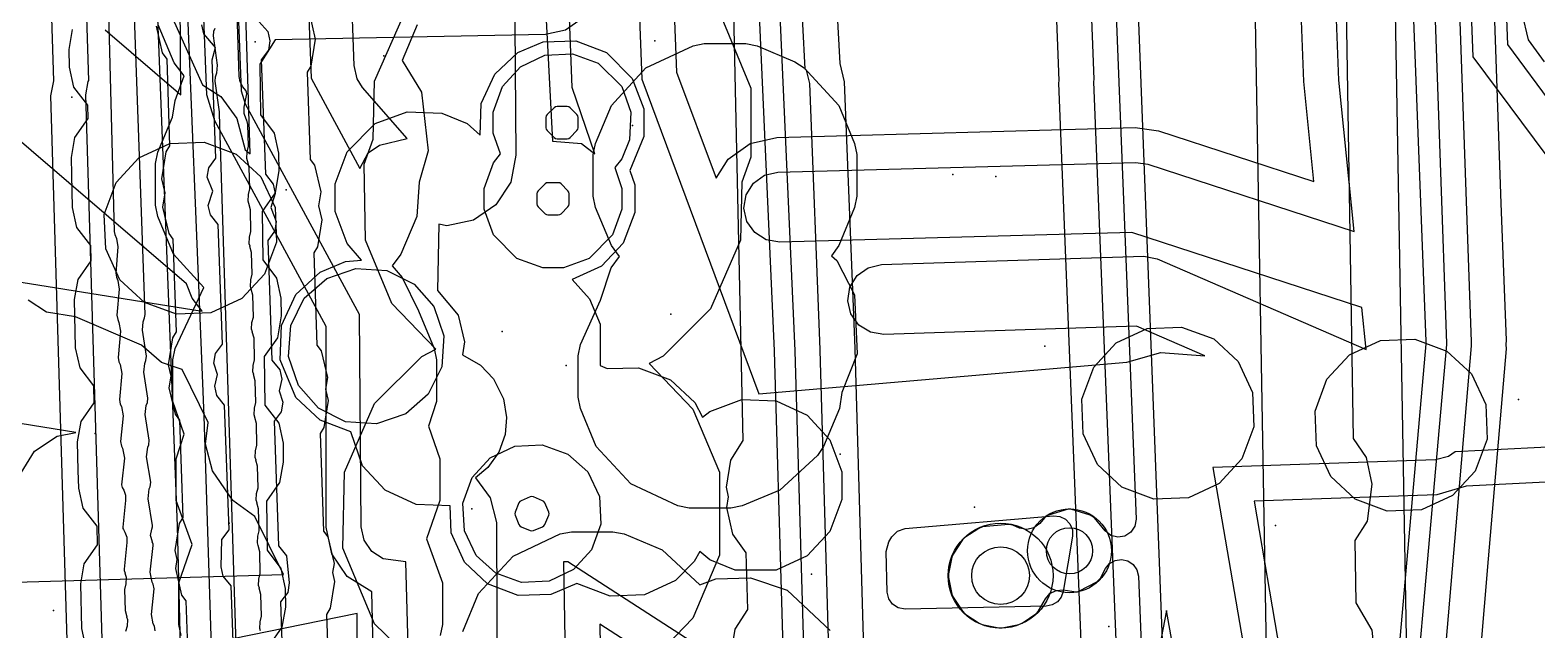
# Model space of a CAD drawing. Header units: metres. Extents: x 17722 to 17999, y 13535 to 15917.
# Drawn here: x 17768.17 to 17811.25, y 15061.88 to 15079.03 of the extents above; entities that cross this region are included whole.
import ezdxf

# ---------------------------------------------------------------- set-up
doc = ezdxf.new("R2010")
doc.units = ezdxf.units.M
for name, color, linetype in [('AI_GREENING_ALLOWED_ZONE', 4, 'Continuous'), ('AI_GREENING_EXCLUSIONS', 1, 'Continuous'), ('AI_GREENING_LAWN', 82, 'Continuous'), ('AI_GREENING_REJECTED', 6, 'Continuous'), ('AI_GREENING_SHRUBS', 92, 'Continuous')]:
    doc.layers.add(name, color=color, linetype=linetype)

# ---------------------------------------------------------------- blocks, each defined once
blk = doc.blocks.new('AI_SHRUB')
for radius in [1, 0.55]:
    blk.add_circle((0, 0), radius)

msp = doc.modelspace()

# ---------------------------------------------------------------- linework, layer by layer
at = {"layer": 'AI_GREENING_ALLOWED_ZONE'}
msp.add_lwpolyline([(17797.437, 15065.137), (17797.618, 15065.12), (17797.78, 15065.039), (17797.903, 15064.906), (17797.971, 15064.738), (17797.973, 15064.556), (17797.708, 15062.973), (17797.651, 15062.811), (17797.542, 15062.678), (17797.394, 15062.589), (17797.225, 15062.556), (17793.187, 15062.471), (17792.995, 15062.505), (17792.831, 15062.609), (17792.719, 15062.768), (17792.677, 15062.958), (17792.646, 15064.118), (17792.723, 15064.398), (17792.812, 15064.54), (17792.975, 15064.7), (17793.192, 15064.771), (17797.437, 15065.137)], close=True, dxfattribs=at)
at = {"layer": 'AI_GREENING_EXCLUSIONS'}
for points in [[(17781.615, 15104.291), (17783.106, 15075.854), (17783.94, 15075.785), (17784.32, 15075.493), (17783.668, 15077.389), (17783.363, 15085.332)], [(17808.463, 15096.056), (17809.298, 15072.238), (17809.379, 15070.118), (17809.374, 15070.06), (17809.376, 15069.996), (17808.03, 15054.228)], [(17809.463, 15096.072), (17810.228, 15074.067), (17810.379, 15070.157), (17810.369, 15070.037), (17810.373, 15069.912), (17809.858, 15063.908), (17809.073, 15054.482)], [(17771.489, 15016.006), (17771.011, 15035.558), (17769.764, 15077.173), (17769.83, 15077.558), (17769.844, 15077.582), (17769.379, 15092.38)], [(17770.489, 15015.977), (17770.011, 15035.528), (17768.765, 15077.145), (17768.843, 15077.572), (17768.381, 15092.29)], [(17809.044, 15088.19), (17809.425, 15078.264), (17814.688, 15071.195)], [(17810.043, 15088.229), (17810.412, 15078.612), (17811.742, 15076.826)], [(17807.092, 15086.029), (17808.063, 15030.782)], [(17807.092, 15086.029), (17808.063, 15030.782)], [(17785.362, 15085.409), (17785.661, 15077.626), (17789.006, 15068.626), (17799.526, 15069.533), (17800.503, 15069.807), (17801.76, 15069.713), (17799.804, 15070.558), (17792.581, 15070.323), (17792.196, 15070.387), (17791.864, 15070.593), (17791.637, 15070.91), (17791.549, 15071.29), (17791.612, 15071.675), (17791.818, 15072.006), (17792.136, 15072.233), (17792.516, 15072.322), (17800.011, 15072.565), (17800.392, 15072.483), (17806.375, 15069.897), (17806.253, 15071.097), (17799.673, 15073.237), (17789.605, 15072.961), (17789.22, 15073.027), (17788.89, 15073.235), (17788.665, 15073.553), (17788.578, 15073.933), (17788.644, 15074.318), (17788.851, 15074.648), (17789.17, 15074.874), (17789.55, 15074.96), (17799.79, 15075.241), (17800.127, 15075.192), (17806.031, 15073.272), (17805.594, 15077.593), (17805.289, 15085.536)], [(17786.361, 15085.448), (17786.654, 15077.824), (17787.782, 15074.79), (17788.125, 15075.336), (17788.762, 15075.787), (17789.523, 15075.96), (17799.763, 15076.24), (17800.436, 15076.143), (17804.881, 15074.698), (17804.595, 15077.555), (17804.29, 15085.498)], [(17754.992, 15057.117), (17778, 15060.533), (17777.937, 15062.969), (17777.236, 15063.406), (17776.797, 15064.051), (17776.638, 15064.815), (17776.631, 15070.552), (17773.452, 15076.429), (17773.222, 15077.175), (17772.908, 15085.24)], [(17755.062, 15056.116), (17779.022, 15059.674), (17778.916, 15063.821), (17778.263, 15063.906), (17777.937, 15064.119), (17777.717, 15064.442), (17777.638, 15064.824), (17777.585, 15070.891), (17774.331, 15076.905), (17774.216, 15077.278), (17773.907, 15085.279)], [(17775.905, 15085.356), (17776.201, 15077.652), (17777.6, 15075.066), (17777.838, 15075.515), (17778.16, 15075.735), (17778.955, 15075.925), (17777.676, 15077.39), (17777.519, 15077.633), (17777.43, 15078.012), (17777.181, 15085.171)], [(17805.73, 15083.731), (17805.999, 15067.346), (17806.372, 15066.808), (17806.537, 15066.045), (17806.402, 15064.981), (17806.047, 15064.429), (17806.076, 15062.651), (17806.537, 15061.867), (17806.619, 15061.053), (17806.48, 15060.287), (17806.124, 15059.734), (17806.39, 15043.614), (17806.689, 15033.299)], [(17781.996, 15082.926), (17782.062, 15075.45), (17781.917, 15074.683), (17781.489, 15074.03), (17780.844, 15073.591), (17780.08, 15073.432), (17779.851, 15073.475), (17779.813, 15071.581), (17780.404, 15070.873), (17780.59, 15070.116), (17780.534, 15069.746), (17781.044, 15069.446), (17781.416, 15069.055), (17781.704, 15068.48), (17781.794, 15067.948), (17781.75, 15067.464), (17781.567, 15066.956), (17781.253, 15066.515), (17780.901, 15066.224), (17781.319, 15065.653), (17781.508, 15064.947), (17781.541, 15054.462)], [(17771.688, 15082.576), (17772.374, 15064.852), (17772.863, 15045.338), (17773.548, 15028.098)], [(17798.522, 15054.149), (17797.588, 15077.514), (17797.599, 15077.584), (17797.395, 15082.763)], [(17799.521, 15054.19), (17798.587, 15077.551), (17798.598, 15077.62), (17798.394, 15082.799)], [(17804.062, 15030.832), (17803.711, 15050.806), (17803.174, 15051.583), (17802.997, 15052.05), (17802.867, 15052.82), (17802.993, 15053.365), (17802.857, 15054.352), (17802.935, 15054.624), (17802.896, 15056.086), (17802.736, 15056.623), (17802.861, 15057.548), (17802.741, 15057.878), (17802.776, 15058.658), (17803.089, 15059.648), (17803.545, 15060.192), (17803.151, 15082.622)], [(17804.062, 15030.832), (17803.711, 15050.806), (17803.174, 15051.583), (17802.997, 15052.05), (17802.867, 15052.82), (17802.993, 15053.365), (17802.857, 15054.352), (17802.935, 15054.624), (17802.896, 15056.086), (17802.736, 15056.623), (17802.861, 15057.548), (17802.741, 15057.878), (17802.776, 15058.658), (17803.089, 15059.648), (17803.545, 15060.192), (17803.151, 15082.622)], [(17774.256, 15032.7), (17774.157, 15035.844), (17774.198, 15036.141), (17774.151, 15037.104), (17774.216, 15037.489), (17774.498, 15037.951), (17774.278, 15038.234), (17774.175, 15038.61), (17774.055, 15040.303), (17774.012, 15040.46), (17773.987, 15041.256), (17773.812, 15043.71), (17773.486, 15057.199), (17773.147, 15067.992), (17772.561, 15082.294)], [(17771.904, 15080.12), (17773.099, 15077.462), (17773.625, 15077.132), (17774.078, 15076.497), (17774.32, 15075.601), (17774.463, 15075.484), (17774.292, 15081.03)], [(17789.459, 15032.905), (17789.447, 15035.275), (17788.772, 15059.245), (17788.391, 15059.782), (17788.217, 15060.543), (17788.268, 15060.845), (17788.204, 15061.124), (17788.333, 15061.894), (17788.688, 15062.462), (17788.646, 15064.078), (17788.265, 15064.615), (17788.091, 15065.376), (17788.142, 15065.678), (17788.078, 15065.957), (17788.207, 15066.727), (17788.562, 15067.295), (17788.258, 15080.826)], [(17790.192, 15080.485), (17790.326, 15077.921), (17790.358, 15077.877), (17790.452, 15077.499), (17790.748, 15069.89), (17790.748, 15069.882), (17790.749, 15069.878), (17791.402, 15047.402), (17791.402, 15047.402), (17791.402, 15047.402), (17791.402, 15047.402), (17791.402, 15047.402), (17791.579, 15035.124), (17791.54, 15034.877), (17791.69, 15028.461)], [(17791.191, 15080.531), (17791.319, 15078.076), (17791.451, 15077.546), (17791.747, 15069.927), (17791.747, 15069.926), (17791.748, 15069.915), (17792.402, 15047.431), (17792.402, 15047.431), (17792.402, 15047.431), (17792.402, 15047.431), (17792.402, 15047.431), (17792.578, 15035.138), (17792.54, 15034.891), (17792.69, 15028.485)], [(17770.313, 15079.033), (17772.476, 15077.176), (17772.458, 15079.857)], [(17776.144, 15079.527), (17776.324, 15078.768), (17776.199, 15077.998), (17776.092, 15077.825), (17776.181, 15075.329), (17776.3, 15075.165), (17776.479, 15074.405), (17776.414, 15074), (17776.508, 15073.6), (17776.383, 15072.83), (17776.277, 15072.657), (17776.371, 15070.015), (17776.49, 15069.851), (17776.669, 15069.091), (17776.615, 15068.759), (17776.693, 15068.432), (17776.568, 15067.662), (17776.461, 15067.489), (17776.56, 15064.701), (17776.679, 15064.536), (17776.859, 15063.777), (17776.817, 15063.519), (17776.877, 15063.264), (17776.752, 15062.494), (17776.645, 15062.321), (17776.75, 15059.387)], [(17779.526, 15060.593), (17778.017, 15062.05), (17777.115, 15064.21), (17777.154, 15066.383), (17778.017, 15068.348), (17779.367, 15069.698), (17779.77, 15069.907), (17778.516, 15071.213), (17777.76, 15073.019), (17777.76, 15073.019), (17777.721, 15075.192), (17777.979, 15075.91), (17778.018, 15077.565), (17778.881, 15079.53)], [(17787.879, 15079.53), (17788.781, 15077.37), (17788.781, 15075.392), (17788.523, 15074.674), (17788.484, 15073.019), (17787.621, 15071.054), (17786.271, 15069.704), (17785.868, 15069.495), (17787.122, 15068.189), (17787.878, 15066.383), (17787.878, 15064.015), (17787.122, 15062.209), (17785.665, 15060.7)], [(17811.474, 15078.122), (17811.015, 15078.753), (17810.832, 15079.511)], [(17769.771, 15061.345), (17769.645, 15061.917), (17769.617, 15063.193), (17769.718, 15063.769), (17770.092, 15064.304), (17770.081, 15064.84), (17769.683, 15065.359), (17769.557, 15065.93), (17769.546, 15066.43), (17769.528, 15067.256), (17769.629, 15067.833), (17770.003, 15068.368), (17769.993, 15068.854), (17769.595, 15069.372), (17769.469, 15069.944), (17769.438, 15071.32), (17769.54, 15071.896), (17769.914, 15072.432), (17769.904, 15072.867), (17769.507, 15073.386), (17769.38, 15073.957), (17769.36, 15074.884), (17769.349, 15075.383), (17769.451, 15075.96), (17769.825, 15076.495), (17769.816, 15076.881), (17769.419, 15077.399), (17769.292, 15077.971), (17769.281, 15078.471), (17769.383, 15079.047)], [(17772.483, 15061.713), (17772.418, 15062.035), (17772.418, 15063.222), (17772.807, 15064.318), (17772.349, 15065.579), (17772.349, 15066.766), (17772.575, 15067.472), (17772.253, 15068.408), (17772.253, 15069.596), (17772.318, 15069.918), (17773.134, 15071.667), (17772.269, 15072.617), (17771.816, 15073.7), (17771.751, 15074.023), (17771.751, 15075.21), (17771.816, 15075.533), (17772.237, 15076.54), (17772.32, 15077.015), (17772.573, 15077.717), (17772.283, 15078.093), (17771.83, 15079.176)], [(17772.734, 15059.774), (17772.629, 15062.709), (17772.51, 15062.873), (17772.331, 15063.633), (17772.373, 15063.891), (17772.313, 15064.145), (17772.437, 15064.915), (17772.544, 15065.088), (17772.445, 15067.876), (17772.326, 15068.041), (17772.147, 15068.8), (17772.2, 15069.132), (17772.123, 15069.459), (17772.248, 15070.23), (17772.355, 15070.402), (17772.26, 15073.044), (17772.142, 15073.209), (17771.962, 15073.968), (17772.028, 15074.374), (17771.933, 15074.774), (17772.058, 15075.544), (17772.165, 15075.717), (17772.089, 15078.194), (17771.957, 15078.377), (17771.778, 15079.136)], [(17774.047, 15059.421), (17773.915, 15063.134), (17773.693, 15063.413), (17773.63, 15063.679), (17773.655, 15064.461), (17773.857, 15064.736), (17773.73, 15068.302), (17773.508, 15068.581), (17773.446, 15068.847), (17773.528, 15069.18), (17773.422, 15069.506), (17773.466, 15069.775), (17773.668, 15070.05), (17773.546, 15073.469), (17773.324, 15073.749), (17773.261, 15074.015), (17773.39, 15074.422), (17773.233, 15074.82), (17773.276, 15075.09), (17773.478, 15075.364), (17773.378, 15078.177), (17773.474, 15078.532), (17773.14, 15078.917), (17773.077, 15079.182)], [(17774.627, 15079.372), (17774.962, 15078.987), (17775.025, 15078.722), (17774.981, 15078.452), (17774.779, 15078.177), (17774.896, 15074.904), (17775.118, 15074.625), (17775.18, 15074.359), (17775.051, 15073.951), (17775.209, 15073.554), (17775.165, 15073.284), (17774.963, 15073.01), (17775.085, 15069.59), (17775.307, 15069.311), (17775.37, 15069.045), (17775.287, 15068.712), (17775.393, 15068.386), (17775.35, 15068.116), (17775.148, 15067.842), (17775.275, 15064.276), (17775.497, 15063.996), (17775.578, 15063.218), (17775.534, 15062.948), (17775.332, 15062.674), (17775.448, 15058.976)], [(17783.957, 15079.357), (17783.477, 15079.023), (17782.905, 15078.897), (17775.177, 15078.747), (17774.735, 15078.05), (17774.757, 15076.604), (17775.151, 15076.082), (17775.274, 15075.51), (17775.282, 15075.01), (17775.177, 15074.371), (17774.8, 15073.837), (17774.821, 15072.455), (17775.215, 15071.934), (17775.338, 15071.361), (17775.345, 15070.861), (17775.241, 15070.231), (17774.863, 15069.698), (17774.884, 15068.306), (17775.278, 15067.785), (17775.401, 15067.212), (17775.409, 15066.668), (17775.304, 15066.092), (17774.926, 15065.559), (17774.948, 15064.157), (17775.342, 15063.636), (17775.465, 15063.064), (17775.473, 15062.529), (17775.367, 15061.953), (17774.99, 15061.42)], [(17779.238, 15079.176), (17778.812, 15078.158), (17779.36, 15077.253), (17779.547, 15075.578), (17779.289, 15074.678), (17779.224, 15073.7), (17778.771, 15072.617), (17778.526, 15072.287), (17778.806, 15071.956), (17779.272, 15071.001), (17779.726, 15069.918), (17779.791, 15069.596), (17779.791, 15068.408), (17779.565, 15067.703), (17779.887, 15066.766), (17779.887, 15065.579), (17779.499, 15064.483), (17779.956, 15063.222), (17779.956, 15062.035), (17779.891, 15061.713)], [(17754.934, 15073.893), (17773.092, 15070.991), (17772.799, 15071.36), (17772.636, 15071.768), (17767.045, 15076.566)], [(17755.077, 15062.88), (17775.41, 15063.46), (17774.59, 15065.12), (17773.962, 15065.573), (17773.385, 15066.429), (17773.183, 15067.183), (17773.264, 15067.804), (17772.515, 15069.321), (17771.922, 15069.524), (17771.358, 15070.021), (17769.463, 15070.832), (17768.638, 15070.963), (17768.113, 15071.305)], [(17767.841, 15066.245), (17768.292, 15066.982), (17768.941, 15067.415), (17769.479, 15067.523), (17754.79, 15069.893)], [(17812.681, 15067.158), (17808.914, 15066.967), (17808.73, 15066.832), (17808.352, 15066.739), (17801.986, 15066.519), (17802.901, 15061.201)], [(17812.457, 15066.146), (17809.23, 15065.982), (17808.398, 15065.74), (17803.168, 15065.557), (17803.9, 15061.25)], [(17780.538, 15061.831), (17780.992, 15062.915), (17781.979, 15063.989), (17783.326, 15064.619), (17783.649, 15064.684), (17784.836, 15064.684), (17784.836, 15064.684), (17785.158, 15064.619), (17786.242, 15064.166), (17787.322, 15063.169), (17787.775, 15063.339), (17788.769, 15063.365), (17789.819, 15063.013), (17791.043, 15061.855)], [(17790.116, 15059.578), (17783.542, 15063.826), (17783.417, 15063.825), (17783.518, 15058.275)], [(17766.594, 15055.345), (17777.066, 15053.554), (17777.172, 15054.105), (17777.541, 15054.665), (17777.521, 15062.344), (17766.797, 15060.166)], [(17800.907, 15061.04), (17800.666, 15062.429), (17800.205, 15060.057)], [(17789.573, 15058.738), (17784.463, 15062.04), (17784.517, 15058.243)]]:
    msp.add_lwpolyline(points, dxfattribs=at)
for points in [[(17777.19, 15072.411), (17777.649, 15072.45), (17777.23, 15072.921), (17776.889, 15073.838), (17776.889, 15074.63), (17777.23, 15075.547), (17778.036, 15076.353), (17778.953, 15076.694), (17779.939, 15076.655), (17780.662, 15076.353), (17781.04, 15076.027), (17781.069, 15076.925), (17781.453, 15077.768), (17782.114, 15078.389), (17782.836, 15078.692), (17783.776, 15078.721), (17784.646, 15078.389), (17785.388, 15077.647), (17785.72, 15076.777), (17785.72, 15075.985), (17785.321, 15075.014), (17785.462, 15074.599), (17785.462, 15073.807), (17785.13, 15072.937), (17784.509, 15072.276), (17783.67, 15071.894), (17784.168, 15071.345), (17784.47, 15070.622), (17784.466, 15069.432), (17784.666, 15069.348), (17785.562, 15069.369), (17786.479, 15069.028), (17787.178, 15068.381), (17787.393, 15067.963), (17787.602, 15068.121), (17788.519, 15068.462), (17789.505, 15068.423), (17790.387, 15068.014), (17791.034, 15067.315), (17791.375, 15066.398), (17791.375, 15065.606), (17791.034, 15064.689), (17790.387, 15063.99), (17789.505, 15063.581), (17788.325, 15063.581), (17787.602, 15063.883), (17787.319, 15064.114), (17787.16, 15063.83), (17786.62, 15063.29), (17785.738, 15062.881), (17784.752, 15062.842), (17783.803, 15063.205), (17783.06, 15062.888), (17782.12, 15062.859), (17781.25, 15063.191), (17780.589, 15063.812), (17780.205, 15064.655), (17780.176, 15065.424), (17779.205, 15065.463), (17778.323, 15065.872), (17777.676, 15066.571), (17777.335, 15067.54), (17776.467, 15067.871), (17775.768, 15068.518), (17775.32, 15069.594), (17775.359, 15070.58), (17775.768, 15071.462), (17776.467, 15072.109), (17777.19, 15072.411)], [(17784.789, 15072.872), (17784.336, 15073.956), (17784.271, 15074.278), (17784.271, 15075.466), (17784.336, 15075.788), (17784.789, 15076.871), (17785.777, 15077.945), (17787.124, 15078.576), (17787.446, 15078.641), (17788.634, 15078.641), (17788.956, 15078.576), (17790.04, 15078.123), (17790.303, 15077.945), (17791.291, 15076.871), (17791.744, 15075.788), (17791.809, 15075.466), (17791.809, 15074.278), (17791.744, 15073.956), (17791.291, 15072.872), (17791.081, 15072.576), (17791.233, 15072.436), (17791.743, 15071.454), (17791.818, 15069.77), (17791.378, 15068.666), (17791.313, 15068.207), (17790.86, 15067.124), (17790.682, 15066.861), (17789.609, 15065.873), (17788.525, 15065.42), (17788.203, 15065.354), (17787.015, 15065.354), (17786.693, 15065.42), (17785.346, 15066.05), (17784.358, 15067.124), (17783.905, 15068.207), (17783.84, 15068.53), (17783.84, 15069.717), (17783.905, 15070.04), (17784.478, 15071.3), (17784.785, 15072.232), (17785.024, 15072.552), (17784.789, 15072.872)], [(17781.676, 15077.414), (17782.188, 15077.978), (17782.889, 15078.312), (17783.677, 15078.351), (17784.413, 15078.085), (17785.084, 15077.414), (17785.35, 15076.678), (17785.311, 15075.89), (17785.084, 15075.348), (17784.885, 15075.096), (17785.092, 15074.5), (17785.092, 15073.906), (17784.826, 15073.17), (17784.155, 15072.499), (17783.419, 15072.233), (17782.825, 15072.233), (17782.089, 15072.499), (17781.418, 15073.17), (17781.152, 15073.906), (17781.152, 15074.5), (17781.418, 15075.236), (17781.617, 15075.488), (17781.41, 15076.084), (17781.41, 15076.678), (17781.676, 15077.414)], [(17774.063, 15075.479), (17774.762, 15074.832), (17775.171, 15073.95), (17775.21, 15072.964), (17774.869, 15072.047), (17774.222, 15071.348), (17773.34, 15070.939), (17772.354, 15070.9), (17771.437, 15071.241), (17770.738, 15071.888), (17770.329, 15072.77), (17770.29, 15073.756), (17770.631, 15074.673), (17771.278, 15075.372), (17772.16, 15075.781), (17773.146, 15075.82), (17774.063, 15075.479)], [(17779.149, 15071.764), (17779.715, 15071.12), (17780, 15070.287), (17779.941, 15069.401), (17779.554, 15068.621), (17778.91, 15068.055), (17778.077, 15067.77), (17777.191, 15067.829), (17776.411, 15068.216), (17775.845, 15068.86), (17775.56, 15069.693), (17775.619, 15070.579), (17776.006, 15071.359), (17776.65, 15071.925), (17777.483, 15072.21), (17778.369, 15072.151), (17779.149, 15071.764)], [(17802.014, 15070.196), (17802.713, 15069.549), (17803.122, 15068.667), (17803.161, 15067.681), (17802.82, 15066.764), (17802.173, 15066.065), (17801.291, 15065.656), (17800.305, 15065.617), (17799.388, 15065.958), (17798.689, 15066.605), (17798.28, 15067.487), (17798.241, 15068.473), (17798.582, 15069.39), (17799.229, 15070.089), (17800.111, 15070.498), (17801.097, 15070.537), (17802.014, 15070.196)], [(17809.382, 15069.202), (17809.791, 15068.32), (17809.83, 15067.334), (17809.489, 15066.417), (17808.842, 15065.718), (17807.96, 15065.309), (17806.974, 15065.27), (17806.057, 15065.611), (17805.358, 15066.258), (17804.949, 15067.14), (17804.91, 15068.126), (17805.251, 15069.043), (17805.898, 15069.742), (17806.78, 15070.151), (17807.766, 15070.19), (17808.683, 15069.849), (17809.382, 15069.202)], [(17783.549, 15066.903), (17784.113, 15066.391), (17784.447, 15065.69), (17784.486, 15064.902), (17784.22, 15064.166), (17783.708, 15063.602), (17783.007, 15063.268), (17782.219, 15063.229), (17781.483, 15063.495), (17780.919, 15064.007), (17780.585, 15064.708), (17780.546, 15065.496), (17780.812, 15066.232), (17781.324, 15066.796), (17782.025, 15067.13), (17782.813, 15067.169), (17783.549, 15066.903)]]:
    msp.add_lwpolyline(points, close=True, dxfattribs=at)
at = {"layer": 'AI_GREENING_LAWN'}
for points in [[(17807.261, 15054.021), (17808.678, 15070.039), (17808.678, 15070.07), (17807.759, 15096.445)], [(17788.323, 15095.035), (17789.449, 15069.853), (17789.449, 15069.845), (17790.103, 15047.37)], [(17790.915, 15033.575), (17790.901, 15034.185), (17790.852, 15034.361), (17790.855, 15034.362), (17790.836, 15034.414), (17790.832, 15034.578), (17790.849, 15034.633), (17790.846, 15034.634), (17790.887, 15034.808), (17790.703, 15047.376), (17790.703, 15047.379), (17790.049, 15069.851), (17790.049, 15069.855), (17788.923, 15095.042)], [(17807.228, 15092.246), (17808.078, 15070.118), (17808.077, 15070.055), (17806.689, 15054.258), (17806.619, 15054.044), (17805.926, 15052.894), (17805.778, 15052.738), (17805.077, 15052.265), (17804.92, 15052.194), (17804.086, 15051.982), (17803.916, 15051.968), (17803.061, 15052.048), (17802.891, 15052.096), (17802.061, 15052.495), (17801.916, 15052.6), (17801.296, 15053.25), (17801.2, 15053.395), (17800.869, 15054.153), (17800.828, 15054.334), (17799.267, 15095.211)], [(17771.749, 15061.847), (17771.724, 15061.978), (17771.691, 15062.046), (17771.643, 15062.315), (17771.715, 15063.048), (17771.689, 15063.185), (17771.66, 15063.241), (17771.606, 15063.523), (17771.686, 15064.286), (17771.684, 15064.323), (17771.659, 15064.393), (17771.664, 15064.394), (17771.615, 15064.576), (17771.653, 15064.753), (17771.647, 15064.755), (17771.669, 15064.827), (17771.668, 15064.865), (17771.541, 15065.62), (17771.577, 15065.907), (17771.602, 15065.963), (17771.62, 15066.102), (17771.501, 15066.828), (17771.533, 15067.101), (17771.562, 15067.169), (17771.577, 15067.302), (17771.461, 15068.035), (17771.489, 15068.295), (17771.521, 15068.376), (17771.535, 15068.502), (17771.422, 15069.242), (17771.446, 15069.489), (17771.48, 15069.582), (17771.493, 15069.703), (17771.382, 15070.448), (17771.403, 15070.681), (17771.444, 15070.801), (17771.457, 15070.89), (17770.659, 15093.284)], [(17770.078, 15092.384), (17770.575, 15073.268), (17770.595, 15073.178), (17770.642, 15073.065), (17770.679, 15072.83), (17770.616, 15072.077), (17770.636, 15071.958), (17770.676, 15071.866), (17770.716, 15071.622), (17770.651, 15070.873), (17770.672, 15070.75), (17770.71, 15070.667), (17770.753, 15070.414), (17770.685, 15069.669), (17770.708, 15069.542), (17770.744, 15069.467), (17770.79, 15069.205), (17770.72, 15068.466), (17770.744, 15068.334), (17770.777, 15068.267), (17770.827, 15067.997), (17770.755, 15067.262), (17770.781, 15067.126), (17770.81, 15067.068), (17770.864, 15066.788), (17770.785, 15066.021), (17770.787, 15065.985), (17770.799, 15065.951), (17770.844, 15065.868), (17770.894, 15065.728), (17770.9, 15065.579), (17770.82, 15064.816), (17770.822, 15064.779), (17770.834, 15064.744), (17770.876, 15064.669), (17770.93, 15064.524), (17770.937, 15064.371), (17770.854, 15063.61), (17770.856, 15063.572), (17770.883, 15063.5), (17770.877, 15063.498), (17770.916, 15063.383), (17770.906, 15063.193), (17770.866, 15063.033), (17770.882, 15062.427), (17770.932, 15062.251), (17770.925, 15062.249), (17770.95, 15062.177), (17770.94, 15061.987), (17770.9, 15061.827)], [(17774.757, 15061.846), (17774.733, 15061.919), (17774.743, 15062.109), (17774.783, 15062.269), (17774.768, 15062.89), (17774.719, 15063.066), (17774.725, 15063.068), (17774.7, 15063.141), (17774.711, 15063.33), (17774.751, 15063.491), (17774.736, 15064.112), (17774.687, 15064.288), (17774.693, 15064.29), (17774.668, 15064.363), (17774.679, 15064.552), (17774.719, 15064.713), (17774.703, 15065.334), (17774.654, 15065.51), (17774.661, 15065.512), (17774.636, 15065.585), (17774.646, 15065.774), (17774.686, 15065.935), (17774.671, 15066.556), (17774.622, 15066.732), (17774.629, 15066.734), (17774.604, 15066.806), (17774.614, 15066.996), (17774.654, 15067.157), (17774.639, 15067.778), (17774.59, 15067.954), (17774.596, 15067.956), (17774.572, 15068.028), (17774.582, 15068.218), (17774.622, 15068.379), (17774.606, 15069), (17774.556, 15069.176), (17774.563, 15069.178), (17774.538, 15069.251), (17774.548, 15069.441), (17774.587, 15069.601), (17774.571, 15070.222), (17774.522, 15070.398), (17774.528, 15070.4), (17774.503, 15070.473), (17774.513, 15070.662), (17774.553, 15070.823), (17774.536, 15071.444), (17774.487, 15071.62), (17774.493, 15071.622), (17774.468, 15071.694), (17774.478, 15071.884), (17774.518, 15072.045), (17774.502, 15072.666), (17774.452, 15072.842), (17774.458, 15072.844), (17774.434, 15072.916), (17774.444, 15073.106), (17774.483, 15073.266), (17774.467, 15073.888), (17774.418, 15074.064), (17774.424, 15074.066), (17774.399, 15074.138), (17774.409, 15074.328), (17774.449, 15074.488), (17774.432, 15075.11), (17774.383, 15075.286), (17774.389, 15075.287), (17774.364, 15075.36), (17774.374, 15075.55), (17774.414, 15075.71), (17774.398, 15076.332), (17774.365, 15076.448), (17774.347, 15076.479), (17774.287, 15076.645), (17774.289, 15076.822), (17774.361, 15077.202), (17774.361, 15077.202), (17774.36, 15077.252), (17774.338, 15077.297), (17774.251, 15077.406), (17774.172, 15077.546), (17774.142, 15077.702), (17773.687, 15092.18)], [(17799.094, 15082.829), (17799.795, 15065.042), (17799.76, 15064.838), (17799.647, 15064.666), (17799.473, 15064.555), (17799.269, 15064.523), (17799.07, 15064.576), (17798.909, 15064.705), (17798.602, 15065.078), (17798.484, 15065.157), (17797.924, 15065.327), (17797.889, 15065.332), (17797.853, 15065.327), (17797.291, 15065.157), (17797.175, 15065.08), (17797.043, 15064.923), (17796.874, 15064.793), (17796.665, 15064.745), (17796.456, 15064.789), (17796.271, 15064.872), (17796.146, 15064.892), (17795.406, 15064.819), (17795.293, 15064.779), (17794.899, 15064.515), (17794.83, 15064.447), (17794.56, 15064.042), (17794.523, 15063.953), (17794.428, 15063.475), (17794.428, 15063.379), (17794.523, 15062.901), (17794.56, 15062.812), (17794.83, 15062.407), (17794.899, 15062.339), (17795.304, 15062.069), (17795.393, 15062.032), (17795.87, 15061.937), (17795.967, 15061.937), (17796.444, 15062.032), (17796.533, 15062.069), (17796.93, 15062.334), (17797.008, 15062.418), (17797.202, 15062.765), (17797.331, 15062.915), (17797.507, 15063.004), (17797.705, 15063.017), (17798.084, 15062.966), (17798.122, 15062.967), (17798.157, 15062.979), (17798.672, 15063.254), (17798.772, 15063.355), (17798.919, 15063.629), (17799.035, 15063.773), (17799.196, 15063.865), (17799.379, 15063.893), (17799.56, 15063.851), (17799.713, 15063.747), (17799.818, 15063.593), (17799.859, 15063.413), (17800.221, 15054.234)], [(17773.447, 15079.072), (17773.414, 15078.986), (17773.4, 15078.863), (17773.519, 15078.023), (17773.497, 15077.792), (17773.46, 15077.684), (17773.449, 15077.571), (17773.571, 15076.687), (17773.575, 15076.634), (17774.711, 15040.494), (17774.713, 15040.47), (17774.97, 15038.498), (17774.982, 15038.46), (17775.025, 15038.433), (17775.121, 15038.392), (17775.258, 15038.249), (17775.33, 15038.064), (17775.323, 15037.866), (17775.24, 15037.685), (17774.875, 15037.187), (17774.857, 15037.152), (17774.852, 15037.113), (17775.038, 15030.099)]]:
    msp.add_lwpolyline(points, dxfattribs=at)
for points in [[(17782.954, 15076.61), (17782.928, 15076.572), (17782.919, 15076.526), (17782.919, 15076.236), (17782.928, 15076.19), (17782.954, 15076.152), (17783.151, 15075.955), (17783.189, 15075.929), (17783.235, 15075.92), (17783.525, 15075.92), (17783.571, 15075.929), (17783.609, 15075.955), (17783.806, 15076.152), (17783.832, 15076.19), (17783.841, 15076.236), (17783.841, 15076.526), (17783.832, 15076.572), (17783.806, 15076.61), (17783.609, 15076.807), (17783.571, 15076.833), (17783.525, 15076.842), (17783.235, 15076.842), (17783.189, 15076.833), (17783.151, 15076.807), (17782.954, 15076.61)], [(17782.696, 15074.432), (17782.67, 15074.394), (17782.661, 15074.348), (17782.661, 15074.058), (17782.67, 15074.012), (17782.696, 15073.974), (17782.893, 15073.777), (17782.931, 15073.751), (17782.977, 15073.742), (17783.267, 15073.742), (17783.313, 15073.751), (17783.351, 15073.777), (17783.548, 15073.974), (17783.574, 15074.012), (17783.583, 15074.058), (17783.583, 15074.348), (17783.574, 15074.394), (17783.548, 15074.432), (17783.351, 15074.629), (17783.313, 15074.655), (17783.267, 15074.664), (17782.977, 15074.664), (17782.931, 15074.655), (17782.893, 15074.629), (17782.696, 15074.432)], [(17782.035, 15065.244), (17782.026, 15065.199), (17782.035, 15065.154), (17782.144, 15064.891), (17782.169, 15064.852), (17782.208, 15064.827), (17782.471, 15064.718), (17782.516, 15064.709), (17782.561, 15064.718), (17782.824, 15064.827), (17782.863, 15064.852), (17782.888, 15064.891), (17782.997, 15065.154), (17783.006, 15065.199), (17782.997, 15065.244), (17782.888, 15065.507), (17782.863, 15065.546), (17782.824, 15065.571), (17782.561, 15065.68), (17782.516, 15065.689), (17782.471, 15065.68), (17782.208, 15065.571), (17782.169, 15065.546), (17782.144, 15065.507), (17782.035, 15065.244)]]:
    msp.add_lwpolyline(points, close=True, dxfattribs=at)
at = {"layer": 'AI_GREENING_REJECTED'}
for p in [(17774.6, 15078.69), (17786.03, 15078.72), (17778.28, 15078.29), (17769.36, 15077.11), (17785.39, 15076.3), (17794.55, 15074.9), (17795.78, 15074.84), (17775.49, 15074.46), (17786.49, 15070.9), (17781.67, 15070.41), (17797.18, 15069.99), (17783.5, 15069.44), (17810.73, 15068.46), (17770.03, 15067.49), (17791.33, 15066.9), (17780.8, 15065.34), (17795.17, 15065.39), (17773.86, 15064.93), (17803.78, 15064.86), (17790.51, 15063.47), (17768.84, 15062.43), (17799.01, 15061.97)]:
    msp.add_point(p, dxfattribs=at)

# ---------------------------------------------------------------- block references
at = {"layer": 'AI_GREENING_SHRUBS'}
for p, xscale, yscale in [((17797.889, 15064.138), 1.2, 1.2), ((17795.919, 15063.427), 1.5, 1.5)]:
    msp.add_blockref('AI_SHRUB', p, dxfattribs=dict(at, xscale=xscale, yscale=yscale))

doc.saveas('drawing.dxf')
